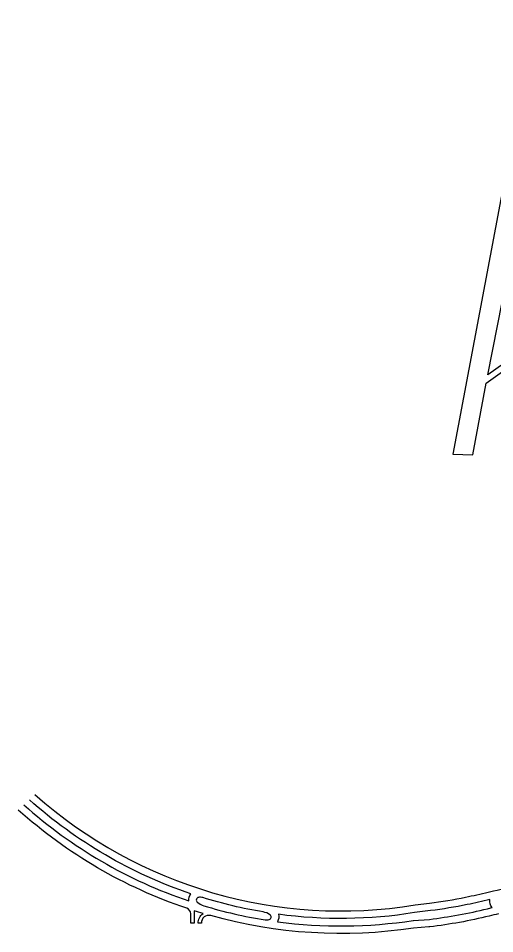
# Model space of a CAD drawing. Header units: millimetres. Extents: x 4374322 to 4409026, y 6503580 to 6534206.
# Drawn here: x 4376677 to 4378090, y 6518730 to 6521447 of the extents above; entities that cross this region are included whole.
import ezdxf

# ---------------------------------------------------------------- set-up
doc = ezdxf.new("R2010")
doc.units = ezdxf.units.MM
doc.layers.add('LINEA CALLE', color=252, linetype='Continuous')

msp = doc.modelspace()

# ---------------------------------------------------------------- linework, layer by layer
at = {"layer": 'LINEA CALLE', "transparency": 33554687}
for points in [[(4378301.6, 6521936.5), (4377966.2, 6520153.1), (4378026, 6520151.8), (4378065.5, 6520364.3), (4378244.6, 6520492.3), (4378318.6, 6520879.9), (4379122.5, 6520948.2), (4379165.8, 6520901), (4378887, 6520515.4), (4378962.8, 6520463.4), (4378443.5, 6520218.3), (4378507.9, 6520157.4), (4380090.8, 6520916), (4380029.7, 6520966.8), (4378983.5, 6520473.1), (4378911.2, 6520523.1), (4379189.2, 6520909.2), (4379153.1, 6520950.8), (4379932.6, 6521017), (4380342.6, 6521084.6, 0.375242), (4380412.9, 6521170.5), (4380277.3, 6521490.7, 0.404062)], [(4376726.5, 6519143.1, 0.225914), (4377854.7, 6518815.6), (4377897.4, 6518820.9, 0.019859), (4378004.3, 6518838.6, 0.008348), (4378071.6, 6518853.7, -0.004195), (4378086.6, 6518857.1, 0.001672), (4378179.8, 6518878.4, 0.328034)], [(4376693.6, 6519112.7, 0.101378), (4377182.9, 6518827.4, -0.187394), (4377189, 6518848.6, -0.100822), (4376709.9, 6519127.7, -0.100822)], [(4378102.2, 6518788.9, 0.005385), (4378074.1, 6518782.4, -0.029938), (4377898.1, 6518750.5), (4377895, 6518750.2), (4377849.3, 6518746.8, -0.106274), (4377247.9, 6518783.8, 0.53944), (4377221, 6518761.2), (4377210.9, 6518761.2, -0.258332), (4377225.2, 6518790.3, -0.00484), (4377198.7, 6518798.5), (4377198.9, 6518761.1), (4377188.9, 6518761), (4377188.7, 6518789.2, 0.32685), (4377176.8, 6518805.7, -0.101952), (4376677, 6519097.3, -0.101952)], [(4377848.9, 6518769.5), (4377896.8, 6518772.8, 0.028988), (4378068.8, 6518804.2, -0.002606), (4378082.6, 6518807.5, -0.20275), (4378076.2, 6518831.6, -0.008261), (4378008.9, 6518816.5, -0.019859), (4377900.2, 6518798.6), (4377852.3, 6518792.7, -0.073766), (4377448.8, 6518787.7, -0.187251), (4377446.4, 6518765.7, 0.071678), (4377848.9, 6518769.5), (4377850, 6518769.7)]]:
    msp.add_lwpolyline(points, format="xyb", dxfattribs=at)
msp.add_lwpolyline([(4378298.9, 6520867.2), (4378229.2, 6520502.1), (4378070.3, 6520388.6), (4378170.3, 6520896)], close=True, dxfattribs=at)
msp.add_lwpolyline([(4377227.4, 6518813.1, 0.033142), (4377409.5, 6518771.2, 0.120288), (4377421.8, 6518772.2, 0.622603), (4377423.8, 6518786.5, 0.107515), (4377403.6, 6518794.6, -0.033252), (4377224.1, 6518837.3, 0.118794), (4377211.9, 6518838, 0.625051), (4377207.9, 6518824.1, 0.110789)], format="xyb", close=True, dxfattribs=at)

doc.saveas('drawing.dxf')
